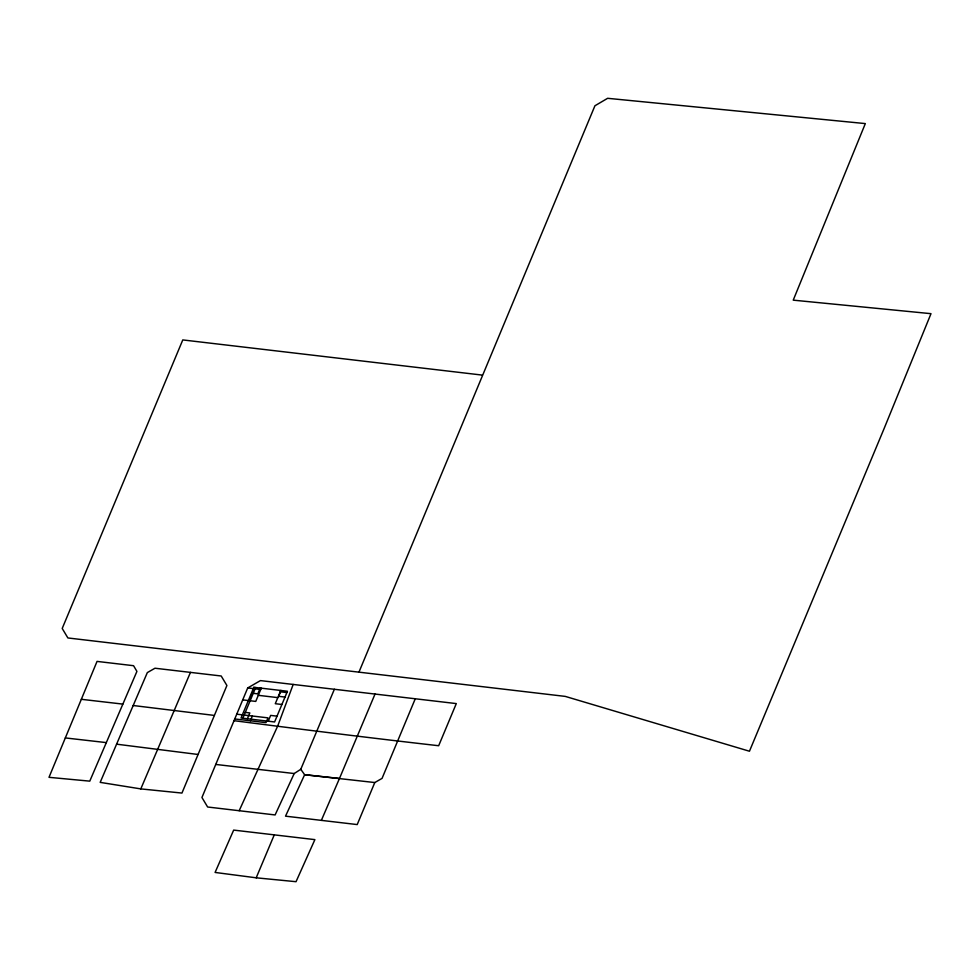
<?xml version="1.0" encoding="UTF-8"?>
<svg xmlns="http://www.w3.org/2000/svg" width="980" height="980" viewBox="0 0 980 980"><rect width="100%" height="100%" fill="white"/><g stroke="black" fill="none" stroke-linecap="round" stroke-linejoin="round"><path stroke-width="1.47" d="M234.024 720.68C302.195 729.439 370.379 737.965 438.673 745.731L456.3 703.591L293.179 684.444L277.781 725.837L239.181 810.717M415.263 698.777L382.053 778.389L374.789 782.542L304.621 774.702L300.774 769.3L334.364 689.271M65.329 737.928L49 777.324L89.768 781.146L136.918 671.398L133.562 665.702L97.044 661.402L65.329 737.928L106.318 742.607M358.95 672.158L594.934 105.767L607.625 98.306L865.328 123.59L793.236 300.15L931 313.674L884.07 428.652L749.455 751.231L565.276 696.4L67.89 637.956L62.206 628.462L182.782 339.925L482.38 375.107M214.387 715.425L181.949 793.065L140.802 788.9L100.181 782.371L147.331 672.598L154.987 668.225L221.198 675.992L226.907 685.498L214.387 715.425L133.194 705.514M293.179 684.444L260.46 680.598L247.707 687.948L201.941 797.5L207.625 807.005L275.111 814.944L294.208 773.539L300.774 769.3M249.239 700.639L254.224 688.72M242.832 718.217L255.67 687.507M247.401 718.757L249.839 712.938L245.257 712.399M260.239 688.046L257.814 693.865L253.232 693.326M261.28 688.168L255.743 701.411L242.734 699.879M250.366 720.802L252.362 716.025M280.807 690.471L275.282 703.701L281.787 704.473M268.238 721.207L270.664 715.4L277.034 716.147M281.076 690.496L278.651 696.314L285.009 697.062M374.789 782.542L357.21 824.572L285.523 816.168L304.645 774.715L339.484 778.451L375.022 694.048M256.197 877.811L296.034 881.694L314.886 839.627L233.669 830.097L215.086 872.445L256.197 877.811L274.265 834.874M140.802 788.9L190.463 672.366M321.354 820.37L339.484 778.451M81.34 699.304L122.855 704.106M294.208 773.539L215.747 764.437M247.72 687.948L260.729 689.479M280.268 691.782L286.773 692.542M258.291 695.322L277.818 697.625M236.744 714.187L267.993 717.862L265.997 722.64L234.747 718.952M116.583 744.175L198.07 754.478M253.881 687.298L241.043 718.009L274.596 721.954L287.434 691.255L253.881 687.298"/></g></svg>
